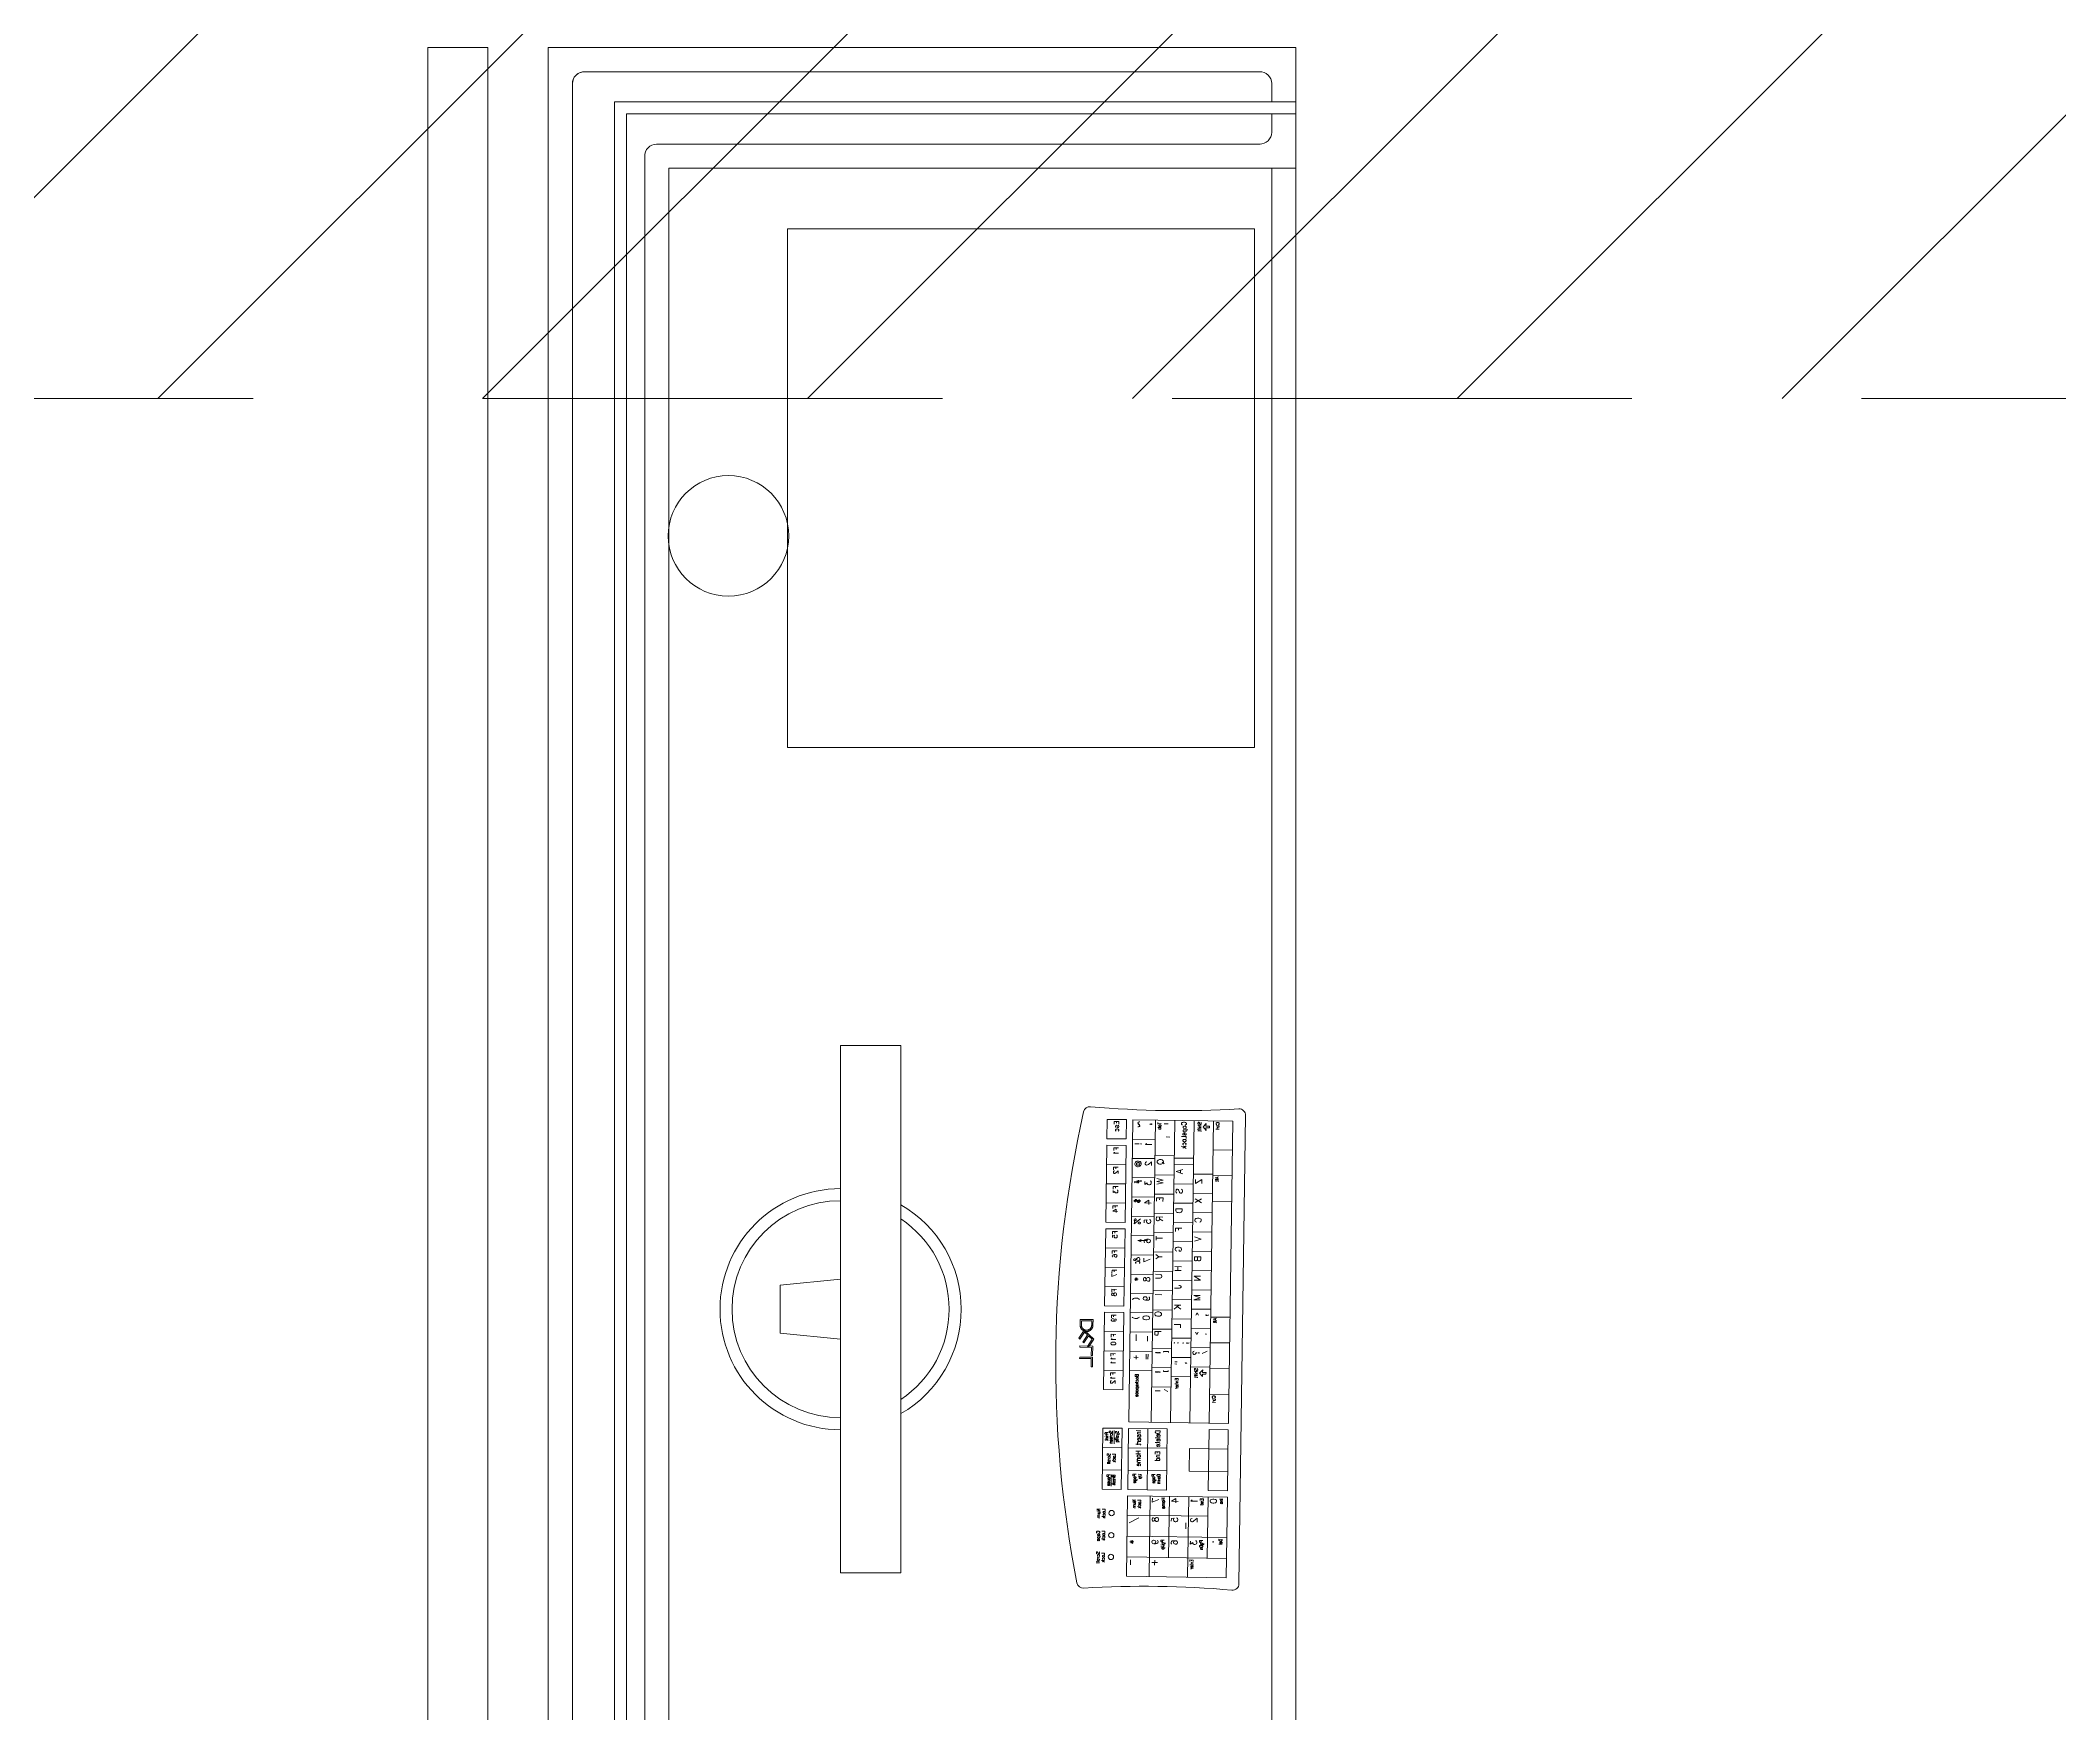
# Model space of a CAD drawing. Header units: millimetres. Extents: x 2828 to 3406, y 849 to 1266.
# Drawn here: x 2946.538 to 2948.212, y 1102.375 to 1103.763 of the extents above; entities that cross this region are included whole.
import ezdxf

# ---------------------------------------------------------------- set-up
doc = ezdxf.new("R2010")
doc.units = ezdxf.units.MM
doc.linetypes.add('DASHED', pattern=[19.05, 12.7, -6.35])
doc.layers.add('EQUIPAMIENTO', color=4, linetype='Continuous', lineweight=15)
doc.layers.add('lucernarios nuevos', color=252, linetype='DASHED', lineweight=9, true_color=0x696969)
doc.styles.get("Standard").update_dxf_attribs({"font": 'romans.shx'})

# ---------------------------------------------------------------- blocks, each defined once
blk = doc.blocks.new('Computer Keyboard')
at = {"layer": 'EQUIPAMIENTO'}
for p, q in [((-0.57, 0.37), (-0.57, 0.43)), ((-0.51, 0.37), (-0.51, 0.43)), ((-0.45, 0.37), (-0.45, 0.43)), ((-0.31, 0.37), (-0.31, 0.43)), ((-0.25, 0.37), (-0.25, 0.43)), ((-0.19, 0.37), (-0.19, 0.43)), ((-0.05, 0.37), (-0.05, 0.43)), ((0.01, 0.37), (0.01, 0.43)), ((0.07, 0.37), (0.07, 0.43)), ((0.31, 0.37), (0.31, 0.43)), ((0.38, 0.37), (0.38, 0.43)), ((0.4302, 0.4018), (0.3943, 0.4018)), ((-0.65, 0.28), (-0.65, 0.35)), ((-0.59, 0.28), (-0.59, 0.35)), ((-0.53, 0.28), (-0.53, 0.35)), ((-0.47, 0.28), (-0.47, 0.35)), ((-0.41, 0.28), (-0.41, 0.35)), ((-0.35, 0.28), (-0.35, 0.35)), ((-0.29, 0.28), (-0.29, 0.35)), ((-0.23, 0.28), (-0.23, 0.35)), ((-0.17, 0.28), (-0.17, 0.35)), ((-0.11, 0.28), (-0.11, 0.35)), ((-0.05, 0.28), (-0.05, 0.35)), ((0.01, 0.28), (0.01, 0.35)), ((0.07, 0.28), (0.07, 0.35)), ((0.31, 0.23), (0.31, 0.35)), ((0.38, 0.23), (0.38, 0.35)), ((0.52, 0.1), (0.52, 0.35)), ((0.5851, 0.04), (0.5851, 0.35)), ((0.65, 0.04), (0.65, 0.35)), ((-0.71, 0.28), (0.23, 0.28)), ((-0.6986, 0.2405), (-0.6986, 0.2526)), ((-0.6, 0.22), (-0.6, 0.28)), ((-0.54, 0.22), (-0.54, 0.28)), ((-0.48, 0.22), (-0.48, 0.28)), ((-0.42, 0.22), (-0.42, 0.28)), ((-0.36, 0.22), (-0.36, 0.28)), ((-0.3, 0.22), (-0.3, 0.28)), ((-0.24, 0.22), (-0.24, 0.28)), ((-0.18, 0.22), (-0.18, 0.28)), ((-0.12, 0.22), (-0.12, 0.28)), ((-0.06, 0.22), (-0.06, 0.28)), ((0, 0.22), (0, 0.28)), ((0.06, 0.22), (0.06, 0.28)), ((0.12, 0.22), (0.12, 0.28)), ((0.25, 0.29), (0.44, 0.29)), ((0.46, 0.28), (0.71, 0.28)), ((-0.71, 0.22), (0.23, 0.22)), ((-0.6579, 0.2458), (-0.6579, 0.2347)), ((-0.5928, 0.16), (-0.5928, 0.22)), ((-0.5728, 0.16), (-0.5728, 0.22)), ((-0.5128, 0.16), (-0.5128, 0.22)), ((-0.4528, 0.16), (-0.4528, 0.22)), ((-0.3928, 0.16), (-0.3928, 0.22)), ((-0.3328, 0.16), (-0.3328, 0.22)), ((-0.2728, 0.16), (-0.2728, 0.22)), ((-0.2128, 0.16), (-0.2128, 0.22)), ((-0.1528, 0.16), (-0.1528, 0.22)), ((-0.0928, 0.16), (-0.0928, 0.22)), ((-0.0328, 0.16), (-0.0328, 0.22)), ((0.0272, 0.16), (0.0272, 0.22)), ((0.0872, 0.16), (0.0872, 0.22)), ((0.46, 0.22), (0.65, 0.22)), ((-0.71, 0.16), (0.23, 0.16)), ((-0.7011, 0.1221), (-0.6906, 0.1316)), ((-0.6906, 0.1316), (-0.6802, 0.1221)), ((-0.5439, 0.1), (-0.5439, 0.16)), ((-0.4839, 0.1), (-0.4839, 0.16)), ((-0.4239, 0.1), (-0.4239, 0.16)), ((-0.3639, 0.1), (-0.3639, 0.16)), ((-0.3039, 0.1), (-0.3039, 0.16)), ((-0.2439, 0.1), (-0.2439, 0.16)), ((-0.1839, 0.1), (-0.1839, 0.16)), ((-0.1239, 0.1), (-0.1239, 0.16)), ((-0.0639, 0.1), (-0.0639, 0.16)), ((-0.0039, 0.1), (-0.0039, 0.16)), ((0.0561, 0.1), (0.0561, 0.16)), ((0.065, 0.1221), (0.0755, 0.1316)), ((0.0755, 0.1316), (0.0859, 0.1221)), ((0.46, 0.16), (0.71, 0.16)), ((0.5416, 0.1681), (0.5602, 0.1681)), ((-0.71, 0.1), (0.23, 0.1)), ((-0.693, 0.1227), (-0.7011, 0.1221)), ((-0.693, 0.1118), (-0.693, 0.1227)), ((-0.693, 0.1118), (-0.6883, 0.1118)), ((-0.6802, 0.1221), (-0.6883, 0.1227)), ((-0.6883, 0.1227), (-0.6883, 0.1118)), ((-0.62, 0.04), (-0.62, 0.1)), ((-0.54, 0.04), (-0.54, 0.1)), ((-0.46, 0.04), (-0.46, 0.1)), ((-0.1, 0.04), (-0.1, 0.1)), ((-0.02, 0.04), (-0.02, 0.1)), ((0.06, 0.04), (0.06, 0.1)), ((0.0731, 0.1227), (0.065, 0.1221)), ((0.0731, 0.1118), (0.0731, 0.1227)), ((0.0731, 0.1118), (0.0778, 0.1118)), ((0.0778, 0.1227), (0.0778, 0.1118)), ((0.0859, 0.1221), (0.0778, 0.1227)), ((0.14, 0.04), (0.14, 0.1)), ((0.46, 0.1), (0.65, 0.1))]:
    blk.add_line(p, q, dxfattribs=at)
blk.add_lwpolyline([(-0.7484, 0.0215, 0.435784), (-0.7284, 0), (0.7284, 0, 0.435784), (0.7484, 0.0215, -0.036883), (0.7487, 0.4826, 0.375714), (0.7328, 0.5037, 0.104171), (-0.7328, 0.5037, 0.375714), (-0.7487, 0.4826, -0.036883)], format="xyb", close=True, dxfattribs=at)
at = {"layer": 'EQUIPAMIENTO', "lineweight": 0}
for points in [[(-0.0694, 0.5053), (-0.0681, 0.5053), (-0.0669, 0.5051), (-0.0656, 0.505), (-0.0644, 0.5047), (-0.0632, 0.5043), (-0.062, 0.5039), (-0.0609, 0.5034), (-0.0597, 0.5028), (-0.0587, 0.5022), (-0.0576, 0.5015), (-0.0566, 0.5007), (-0.0557, 0.4999), (-0.0548, 0.499), (-0.054, 0.4981), (-0.0532, 0.4971), (-0.0525, 0.496), (-0.0519, 0.4949), (-0.0513, 0.4938), (-0.0508, 0.4927), (-0.0504, 0.4915), (-0.05, 0.4903), (-0.0497, 0.4891), (-0.0495, 0.4878), (-0.0494, 0.4866), (-0.0494, 0.4853), (-0.0494, 0.4841), (-0.0495, 0.4828), (-0.0497, 0.4816), (-0.05, 0.4803), (-0.0504, 0.4791), (-0.0508, 0.4779), (-0.0513, 0.4768), (-0.0519, 0.4757), (-0.0525, 0.4746), (-0.0532, 0.4736), (-0.054, 0.4726), (-0.0548, 0.4716), (-0.0557, 0.4707), (-0.0566, 0.4699), (-0.0576, 0.4691), (-0.0587, 0.4684), (-0.0597, 0.4678), (-0.0609, 0.4672), (-0.062, 0.4667), (-0.0632, 0.4663), (-0.0644, 0.4659), (-0.0656, 0.4657), (-0.0669, 0.4655), (-0.0681, 0.4653), (-0.0694, 0.4653), (-0.0867, 0.4653), (-0.0867, 0.5053)], [(-0.0694, 0.5013), (-0.0682, 0.5013), (-0.0671, 0.5011), (-0.066, 0.5009), (-0.0649, 0.5007), (-0.0638, 0.5003), (-0.0627, 0.4999), (-0.0617, 0.4994), (-0.0607, 0.4988), (-0.0598, 0.4981), (-0.0589, 0.4974), (-0.0581, 0.4966), (-0.0573, 0.4958), (-0.0566, 0.4949), (-0.0559, 0.494), (-0.0553, 0.493), (-0.0548, 0.492), (-0.0544, 0.4909), (-0.054, 0.4898), (-0.0538, 0.4887), (-0.0535, 0.4876), (-0.0534, 0.4865), (-0.0534, 0.4853), (-0.0534, 0.4842), (-0.0535, 0.483), (-0.0538, 0.4819), (-0.054, 0.4808), (-0.0544, 0.4797), (-0.0548, 0.4787), (-0.0553, 0.4776), (-0.0559, 0.4767), (-0.0566, 0.4757), (-0.0573, 0.4748), (-0.0581, 0.474), (-0.0589, 0.4732), (-0.0598, 0.4725), (-0.0607, 0.4718), (-0.0617, 0.4713), (-0.0627, 0.4708), (-0.0638, 0.4703), (-0.0649, 0.47), (-0.066, 0.4697), (-0.0671, 0.4695), (-0.0682, 0.4693), (-0.0694, 0.4693), (-0.0827, 0.4693), (-0.0827, 0.5013)]]:
    blk.add_lwpolyline(points, close=True, dxfattribs=at)
for points in [[(-0.0262, 0.4623), (-0.0537, 0.4922), (-0.0279, 0.5087), (-0.0251, 0.5057), (-0.0476, 0.4913), (-0.0389, 0.4819), (-0.0164, 0.4962), (-0.0137, 0.4932), (-0.0361, 0.4789), (-0.0256, 0.4674), (-0.0032, 0.4818), (-0.0004, 0.4788), (-0.0262, 0.4623), (-0.0262, 0.4623)], [(-0.0041, 0.4653), (-0.0041, 0.5053), (-0.0001, 0.5053), (-0.0001, 0.4693), (0.0252, 0.4693), (0.0252, 0.4653), (-0.0041, 0.4653), (-0.0041, 0.4653)], [(0.0306, 0.4653), (0.0306, 0.5053), (0.0346, 0.5053), (0.0346, 0.4693), (0.0599, 0.4693), (0.0599, 0.4653), (0.0306, 0.4653), (0.0306, 0.4653)]]:
    blk.add_lwpolyline(points, dxfattribs=at)
at = {"layer": 'EQUIPAMIENTO'}
for points in [[(-0.71, 0.37), (-0.65, 0.37), (-0.65, 0.43), (-0.71, 0.43)], [(-0.63, 0.43), (-0.63, 0.37), (-0.39, 0.37), (-0.39, 0.43)], [(-0.37, 0.43), (-0.37, 0.37), (-0.13, 0.37), (-0.13, 0.43)], [(-0.11, 0.43), (-0.11, 0.37), (0.13, 0.37), (0.13, 0.43)], [(0.25, 0.43), (0.25, 0.37), (0.44, 0.37), (0.44, 0.43)], [(0.23, 0.04), (-0.71, 0.04), (-0.71, 0.35), (0.23, 0.35)], [(0.25, 0.35), (0.25, 0.23), (0.44, 0.23), (0.44, 0.35)], [(0.46, 0.04), (0.46, 0.35), (0.71, 0.35), (0.71, 0.04)], [(0.44, 0.04), (0.25, 0.04), (0.25, 0.1), (0.44, 0.1)]]:
    blk.add_lwpolyline(points, close=True, dxfattribs=at)
for points in [[(0.2991, 0.3945), (0.2568, 0.3945)], [(0.31, 0.04), (0.31, 0.16), (0.38, 0.16), (0.38, 0.04)]]:
    blk.add_lwpolyline(points, dxfattribs=at)
for centre in [(0.5141, 0.3993), (0.583, 0.3993), (0.6506, 0.3993)]:
    blk.add_circle(centre, 0.00826, dxfattribs=at)
for s, height, p in [('Num', 0.01, (0.5005, 0.4352)), ('Caps', 0.01, (0.5694, 0.4352)), ('Scroll', 0.01, (0.6341, 0.4348)), ('Esc', 0.015, (-0.7062, 0.3936)), ('F1', 0.015, (-0.6243, 0.3936)), ('F2', 0.015, (-0.5643, 0.3936)), ('F3', 0.015, (-0.5043, 0.3936)), ('F4', 0.015, (-0.4443, 0.3936)), ('F5', 0.015, (-0.3643, 0.3936)), ('F6', 0.015, (-0.3043, 0.3936)), ('F7', 0.015, (-0.2443, 0.3936)), ('F8', 0.015, (-0.1843, 0.3936)), ('F9', 0.015, (-0.1043, 0.3936)), ('F10', 0.015, (-0.0443, 0.3936)), ('F11', 0.015, (0.0157, 0.3936)), ('F12', 0.015, (0.0757, 0.3936)), ('Lock', 0.01, (0.5005, 0.419)), ('Lock', 0.01, (0.5694, 0.419)), ('Lock', 0.01, (0.6371, 0.419)), ('~', 0.02, (-0.7062, 0.3231)), ('!', 0.02, (-0.6397, 0.3231)), ('@', 0.02, (-0.5843, 0.3222)), ('#', 0.015, (-0.5243, 0.3259)), ('$', 0.015, (-0.4643, 0.3259)), ('%', 0.02, (-0.4043, 0.3222)), ('&', 0.02, (-0.2843, 0.3222)), ('*', 0.02, (-0.2211, 0.3185)), ('(', 0.015, (-0.1583, 0.3264)), (')', 0.015, (-0.0983, 0.3264)), ('_', 0.03, (-0.0427, 0.333)), ('+', 0.015, (0.0203, 0.3236)), ('Backspace', 0.01, (0.0806, 0.322)), ('/', 0.02, (0.5263, 0.3207)), ('*', 0.02, (0.5962, 0.3207)), ('-', 0.02, (0.6554, 0.3296)), ('Tab', 0.01, (-0.7035, 0.2626)), ('`', 0.025, (-0.7029, 0.2728)), ('1', 0.02, (-0.6429, 0.2903)), ('Q', 0.02, (-0.5897, 0.2531)), ('2', 0.02, (-0.5829, 0.2903)), ('W', 0.02, (-0.5297, 0.2531)), ('3', 0.02, (-0.5229, 0.2903)), ('E', 0.02, (-0.4721, 0.2531)), ('4', 0.02, (-0.4629, 0.2903)), ('R', 0.02, (-0.4121, 0.2531)), ('5', 0.02, (-0.4029, 0.2903)), ('T', 0.02, (-0.3497, 0.2531)), ('6', 0.02, (-0.3429, 0.2903)), ('Y', 0.02, (-0.2929, 0.2531)), ('7', 0.02, (-0.2829, 0.2903)), ('U', 0.02, (-0.2337, 0.2531)), ('8', 0.02, (-0.2229, 0.2903)), ('I', 0.02, (-0.1705, 0.2531)), ('9', 0.02, (-0.1629, 0.2903)), ('O', 0.02, (-0.1162, 0.2531)), ('0', 0.02, (-0.1029, 0.2903)), ('P', 0.02, (-0.0562, 0.2531)), ('-', 0.02, (-0.0414, 0.2869)), ('{', 0.01, (0.0103, 0.2576)), ('=', 0.02, (0.0148, 0.2871)), ('}', 0.01, (0.0703, 0.2576)), ('|', 0.01, (0.1303, 0.2568)), ('7', 0.02, (0.4638, 0.2531)), ('8', 0.02, (0.5238, 0.2531)), ('9', 0.02, (0.5938, 0.2531)), ('+', 0.02, (0.655, 0.2545)), ('A', 0.02, (-0.5585, 0.1931)), ('S', 0.02, (-0.4985, 0.1931)), ('D', 0.02, (-0.4385, 0.1931)), ('F', 0.02, (-0.3785, 0.1931)), ('G', 0.02, (-0.3185, 0.1931)), ('H', 0.02, (-0.2585, 0.1931)), ('J', 0.02, (-0.1985, 0.1931)), ('K', 0.02, (-0.1385, 0.1931)), ('L', 0.02, (-0.0785, 0.1931)), (':', 0.02, (-0.0226, 0.1992)), ('[', 0.01, (0.0072, 0.2325)), ('"', 0.02, (0.0374, 0.1891)), (']', 0.01, (0.0672, 0.2325)), ('Enter', 0.01, (0.091, 0.1978)), ('\\', 0.01, (0.128, 0.2308)), ('4', 0.02, (0.4638, 0.1931)), ('5', 0.02, (0.5238, 0.1931)), ('6', 0.02, (0.5938, 0.1931)), ('Shift', 0.01, (-0.7062, 0.1378)), ('Z', 0.02, (-0.5296, 0.1331)), ('X', 0.02, (-0.4696, 0.1331)), ('C', 0.02, (-0.4096, 0.1331)), ('V', 0.02, (-0.3496, 0.1331)), ('B', 0.02, (-0.2896, 0.1331)), ('N', 0.02, (-0.2296, 0.1331)), ('M', 0.02, (-0.1696, 0.1331)), ('<', 0.01, (-0.1136, 0.1376)), ('>', 0.01, (-0.0536, 0.1376)), (';', 0.02, (-0.0224, 0.1717)), ('?', 0.02, (0.0042, 0.1339)), ("'", 0.02, (0.04, 0.1573)), ('Shift', 0.01, (0.0599, 0.1378)), ('1', 0.02, (0.4638, 0.1331)), ('2', 0.02, (0.5238, 0.1331)), ('3', 0.02, (0.5938, 0.1331)), ('Ctrl', 0.01, (-0.7062, 0.0815)), ('Alt', 0.01, (-0.5371, 0.0815)), (',', 0.02, (-0.1096, 0.1125)), ('Alt', 0.01, (-0.0971, 0.0815)), ('.', 0.02, (-0.0507, 0.1125)), ('/', 0.01, (0.0058, 0.1125)), ('Ctrl', 0.01, (0.1438, 0.0815)), ('0', 0.02, (0.4638, 0.0731)), ('.', 0.02, (0.5946, 0.0812))]:
    blk.add_text(s, height=height, dxfattribs=at).set_placement(p)
for s, height, width, p in [('Screen', 0.01, 0.8, (0.2579, 0.3999)), ('SysRq', 0.01, 0.8, (0.2587, 0.3811)), ('Print', 0.01, 0.8, (0.2619, 0.4132)), ('Scroll', 0.01, 0.8, (0.329, 0.4056)), ('Lock', 0.01, 0.8, (0.329, 0.3895)), ('Pause', 0.01, 0.8, (0.3942, 0.4056)), ('Break', 0.01, 0.8, (0.3942, 0.3895)), ('^ ', 0.035, 0.5, (-0.3407, 0.2993)), ('Insert', 0.015, 0.7, (0.2544, 0.3118)), ('Home', 0.015, 0.7, (0.3185, 0.3118)), ('Page', 0.01, 0.8, (0.3909, 0.3248)), ('Up', 0.01, 0.8, (0.3909, 0.3087)), ('Num', 0.01, 0.8, (0.4709, 0.3248)), ('Lock', 0.01, 0.8, (0.4709, 0.3087)), ('Delete', 0.015, 0.7, (0.2544, 0.2518)), ('End', 0.015, 0.7, (0.3193, 0.2518)), ('Page', 0.01, 0.8, (0.3909, 0.2659)), ('Down', 0.01, 0.8, (0.3909, 0.2497)), ('CapsLock', 0.015, 0.8, (-0.7062, 0.1839)), ('Home', 0.01, 0.8, (0.4644, 0.2344)), ('PgUp', 0.01, 0.8, (0.5944, 0.2344)), ('Enter', 0.01, 0.8, (0.655, 0.1434)), ('End', 0.01, 0.8, (0.4644, 0.1144)), ('Ins', 0.01, 0.8, (0.4644, 0.0544)), ('Del', 0.01, 0.8, (0.5895, 0.0544)), ('PgDn', 0.01, 0.8, (0.5944, 0.1144))]:
    blk.add_text(s, height=height, dxfattribs=dict(at, width=width)).set_placement(p)
blk = doc.blocks.new('pant')
at = {"layer": 'EQUIPAMIENTO'}
for points in [[(13.572, 10.7486), (13.6084, 10.7142), (13.9086, 11.0321), (13.8723, 11.0664)], [(13.705, 10.8893), (13.6721, 10.9273), (13.6995, 10.9563), (13.7393, 10.9256)]]:
    blk.add_lwpolyline(points, close=True, dxfattribs=at)
for radius, start, end in [(0.1, 46.6318, 226.6318), (0.09, 46.6318, 226.6318), (0.1, 256.6318, 16.6318), (0.09, 260.3808, 12.8828)]:
    blk.add_arc((13.7222, 10.9075), radius, start, end, dxfattribs=at)
blk = doc.blocks.new('BOLSERO 2')
at = {"layer": 'EQUIPAMIENTO'}
for p, q in [((2946.9588, 1103.757), (2947.5788, 1103.757)), ((2946.9588, 1100.987), (2946.9588, 1103.757)), ((2947.5788, 1103.757), (2946.9588, 1103.757)), ((2947.5788, 1103.237), (2947.5788, 1103.757)), ((2947.0138, 1103.712), (2947.0138, 1101.042)), ((2947.5788, 1103.712), (2947.0138, 1103.712)), ((2947.0238, 1103.702), (2947.0238, 1101.052)), ((2947.5788, 1103.702), (2947.0238, 1103.702)), ((2947.5788, 1103.657), (2947.0588, 1103.657)), ((2947.0588, 1103.657), (2947.0588, 1102.2198))]:
    blk.add_line(p, q, dxfattribs=at)
at = {"layer": 'EQUIPAMIENTO', "ltscale": 0.02}
blk.add_line((2947.5788, 1101.507), (2947.5788, 1103.757), dxfattribs=at)
at = {"layer": 'EQUIPAMIENTO', "linetype": 'Continuous', "ltscale": 0.02}
for p, q in [((2946.9788, 1101.5367), (2946.9788, 1103.7272)), ((2947.549, 1103.737), (2946.9885, 1103.737)), ((2947.5588, 1103.712), (2947.5588, 1103.7272)), ((2947.5588, 1103.6867), (2947.5588, 1103.702)), ((2947.549, 1103.677), (2947.0485, 1103.677)), ((2947.0388, 1103.6672), (2947.0388, 1102.2116)), ((2947.5588, 1101.4955), (2947.5588, 1103.657)), ((2946.9788, 1101.007), (2946.9788, 1103.1322))]:
    blk.add_line(p, q, dxfattribs=at)
at = {"layer": 'EQUIPAMIENTO'}
for points in [[(2946.8588, 1103.757), (2946.8588, 1100.987), (2946.9088, 1100.987), (2946.9088, 1103.757)], [(2946.9088, 1103.757), (2946.8588, 1103.757), (2946.8588, 1100.987), (2946.9088, 1100.987)], [(2946.8588, 1100.987), (2946.9088, 1100.987), (2946.9088, 1103.757), (2946.8588, 1103.757)], [(2946.8588, 1100.987), (2946.9088, 1100.987), (2946.9088, 1103.757), (2946.8588, 1103.757)]]:
    blk.add_lwpolyline(points, close=True, dxfattribs=at)
at = {"layer": 'EQUIPAMIENTO', "linetype": 'Continuous', "ltscale": 0.02}
blk.add_lwpolyline([(2947.1573, 1103.6066), (2947.5444, 1103.6066), (2947.5444, 1103.1766), (2947.1573, 1103.1766)], close=True, dxfattribs=at)
at = {"layer": 'EQUIPAMIENTO'}
blk.add_circle((2947.1082, 1103.352), 0.05, dxfattribs=at)
at = {"layer": 'EQUIPAMIENTO', "linetype": 'Continuous', "ltscale": 0.02}
for centre, start, end in [((2946.9888, 1103.727), 91.4707, 181.4707), ((2946.9888, 1103.727), 88.5293, 178.5293), ((2947.5488, 1103.727), 1.4707, 91.4707), ((2947.0488, 1103.667), 91.4707, 181.472), ((2947.5488, 1103.687), 268.5293, 358.5293)]:
    blk.add_arc(centre, 0.01, start, end, dxfattribs=at)
at = {"layer": 'EQUIPAMIENTO', "linetype": 'Continuous', "ltscale": 0.02, "xscale": -1, "rotation": 136.6318215077672}
blk.add_blockref('pant', (2944.7158, 1120.0627), dxfattribs=at)
at = {"layer": 'EQUIPAMIENTO', "xscale": -0.2666666666653761, "yscale": 0.2666666666653762, "zscale": 0.2666666666653762, "rotation": 89.18871167111216}
blk.add_blockref('Computer Keyboard', (2947.5343, 1102.6771), dxfattribs=at)
blk = doc.blocks.new('A$C371A6B59')
at = {"layer": 'lucernarios nuevos'}
h = blk.add_hatch(dxfattribs=at)
h.set_pattern_fill('ANSI31', color=256, scale=0.06)
h.set_pattern_definition([(45, (-2882.44147, -1108.54296), (-0.134703842, 0.134703842), [])])
h.paths.add_polyline_path([(18.4407, 1), (34.5731, 1), (34.5731, 0), (18.4407, 0)])
at = {"layer": 'lucernarios nuevos', "ltscale": 0.03}
blk.add_lwpolyline([(18.4407, 1), (34.5731, 1), (34.5731, 0), (18.4407, 0)], close=True, dxfattribs=at)

msp = doc.modelspace()

# ---------------------------------------------------------------- block references
at = {"layer": 'EQUIPAMIENTO'}
msp.add_blockref('BOLSERO 2', (0, 0), dxfattribs=at)
at = {"layer": 'lucernarios nuevos'}
msp.add_blockref('A$C371A6B59', (2919.5706, 1103.4659), dxfattribs=at)

doc.saveas('drawing.dxf')
